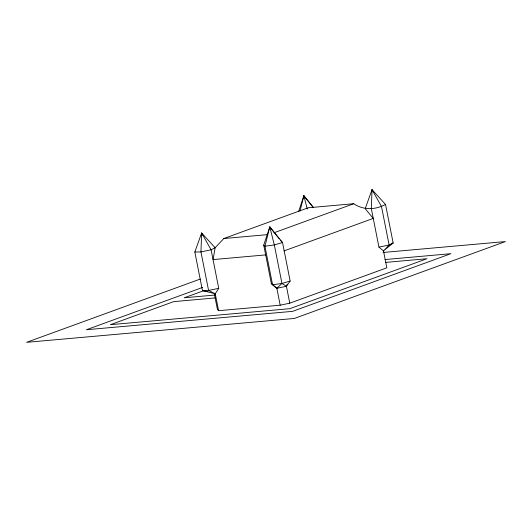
<?xml version="1.0" encoding="UTF-8"?>
<svg xmlns="http://www.w3.org/2000/svg" width="532" height="532" viewBox="0 0 532 532"><rect width="100%" height="100%" fill="white"/><g stroke="black" fill="none" stroke-linecap="round" stroke-linejoin="round"><path stroke-width="0.8" d="M390.448 244.68L393.148 242.958L389.111 244.999L383.492 250.918L393.148 242.958L385.52 204.434L372.014 189.671L371.323 208.611L378.95 247.134L383.492 250.918L386.837 267.815L289.767 303.18L280.191 305.195L218.599 310.688L217.468 309.631L214.276 293.538M201.242 235.423L201.641 232.996L215.141 247.759L213.046 259.589L265.668 254.901M371.748 191.287L372.014 189.671L381.484 206.476L389.111 244.999L378.95 247.134M279.313 238.881L269.784 226.918L263.732 245.106L271.36 283.629L276.846 288.297L286.422 286.283L290.153 281.049L282.525 242.525L269.784 226.918L264.936 246.23L272.564 284.753L276.846 288.297L280.191 305.195M300.035 211.038L303.872 195.749L313.554 207.613M298.578 211.663L303.872 195.749L313.408 207.713M207.899 291.569L202.459 290.552L208.577 290.459L215.254 293.79L202.459 290.552L194.825 252.028L201.641 232.996L211.104 249.801L218.732 288.324L215.254 293.79L218.599 310.688M372.014 189.671L365.205 208.71L373.264 218.406L284.035 250.911M289.767 303.18L286.422 286.283L287.26 284.161M385.52 204.434C375.452 209.941 363.429 210.326 353.733 203.723L308.208 207.779L223.799 238.536L215.141 247.759L211.104 249.801L200.95 251.935L194.825 252.028M276.846 288.297L281.96 283.463L290.153 281.049M273.967 232.777L353.733 203.723M200.245 279.067L26.6 342.329L294.382 318.449L505.4 241.568L383.08 252.474M202.612 287.413L86.45 329.734L292.64 311.346L450.903 253.684L384.922 259.569M203.55 290.758L184.245 297.787L215.447 295.007M218.732 288.324L208.577 290.459L200.95 251.935L201.641 232.996L202.745 235.224M286.422 286.283L281.96 283.463L272.564 284.753L271.36 283.629M223.799 238.536L267.669 234.619M385.627 262.409L426.963 258.718L289.8 308.693L110.39 324.693L173.698 301.631L215.566 297.9M263.732 245.106L264.936 246.23L274.332 244.939L282.525 242.525L280.317 240.145M307.237 209.069L303.872 195.749L304.085 197.325M269.784 226.918L274.332 244.939L281.96 283.463"/></g></svg>
